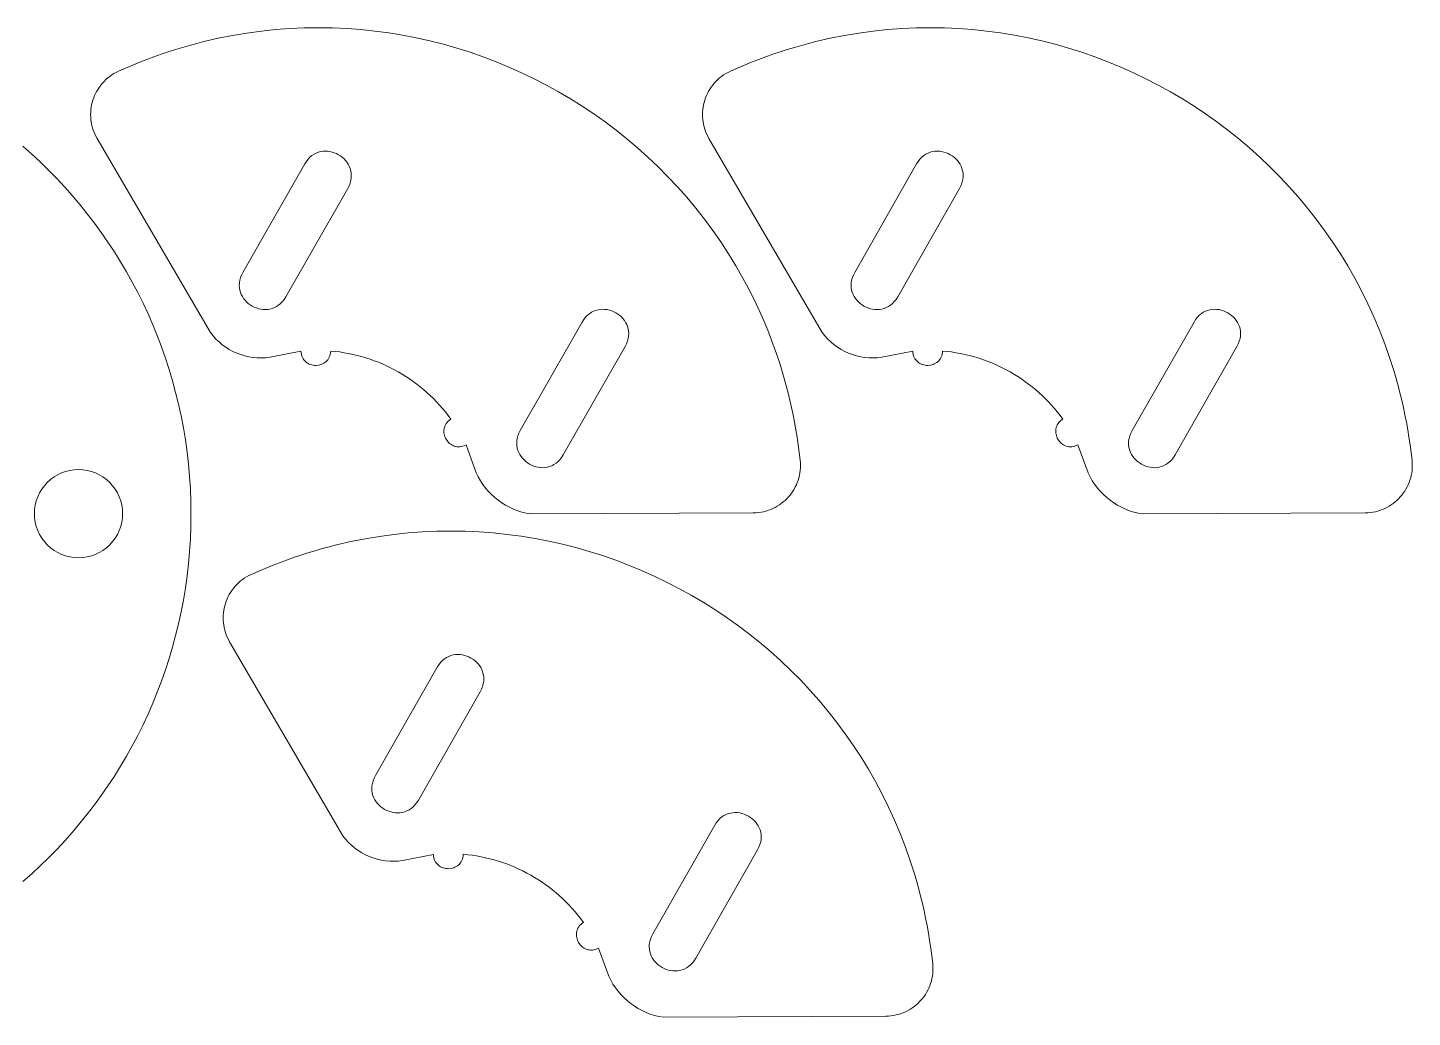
# Model space of a CAD drawing. Header units: millimetres. Extents: x -5 to 795, y -5 to 389.
# Drawn here: x 611.3 to 703.9, y 239.5 to 305.6 of the extents above; entities that cross this region are included whole.
import ezdxf

# ---------------------------------------------------------------- set-up
doc = ezdxf.new("R2010")
doc.units = ezdxf.units.MM
doc.header["$MEASUREMENT"] = 0
doc.layers.add('Cutting lines', color=5, linetype='Continuous', lineweight=0)

msp = doc.modelspace()

# ---------------------------------------------------------------- linework, layer by layer
at = {"layer": 'Cutting lines'}
for points in [[(623.559796, 285.263693), (615.987721, 298.224362), (615.903208, 298.37842), (615.828082, 298.53488), (615.762238, 298.693415), (615.705573, 298.8537), (615.657981, 299.015408), (615.61936, 299.178212), (615.589605, 299.341787), (615.568612, 299.505804), (615.556277, 299.669939), (615.552496, 299.833865), (615.557165, 299.997255), (615.570179, 300.159783), (615.591435, 300.321122), (615.620829, 300.480946), (615.658257, 300.638928), (615.703614, 300.794742), (615.756797, 300.948062), (615.817701, 301.098561), (615.886223, 301.245912), (615.962258, 301.38979), (616.045702, 301.529868), (616.136451, 301.665818), (616.234402, 301.797316), (616.339449, 301.924034), (616.45149, 302.045646), (616.57042, 302.161825), (616.696134, 302.272246), (616.82853, 302.376581), (616.967502, 302.474504), (617.112947, 302.565689), (617.264761, 302.649809), (617.422839, 302.726538), (617.893863, 302.935341), (618.365924, 303.136033), (618.838953, 303.328653), (619.312882, 303.513238), (619.787644, 303.689828), (620.263172, 303.858461), (620.739396, 304.019177), (621.216249, 304.172014), (621.693664, 304.31701), (622.171573, 304.454204), (622.649907, 304.583635), (623.128599, 304.705342), (624.086787, 304.925737), (625.045592, 305.115699), (626.004472, 305.275538), (626.962885, 305.405562), (627.920288, 305.506082), (628.876139, 305.577407), (629.829894, 305.619846), (630.781012, 305.63371), (631.728949, 305.619308), (632.673163, 305.576949), (633.613112, 305.506943), (634.548253, 305.4096), (635.478043, 305.285228), (636.401939, 305.134138), (637.3194, 304.956639), (638.229882, 304.753042), (639.132843, 304.523654), (640.027739, 304.268786), (640.91403, 303.988748), (641.791171, 303.683849), (642.658621, 303.354398), (643.515836, 303.000706), (644.362275, 302.623081), (645.197394, 302.221834), (646.020651, 301.797273), (646.831504, 301.349709), (647.629409, 300.879451), (648.413824, 300.386808), (649.184207, 299.872091), (649.940014, 299.335608), (650.680704, 298.77767), (651.405733, 298.198585), (652.11456, 297.598664), (652.806641, 296.978216), (653.481434, 296.33755), (654.138396, 295.676976), (654.776984, 294.996804), (655.396657, 294.297343), (655.996871, 293.578903), (656.577084, 292.841794), (657.136753, 292.086324), (657.675336, 291.312804), (658.192289, 290.521543), (658.687071, 289.71285), (659.159139, 288.887036), (659.60795, 288.04441), (660.032961, 287.185281), (660.43363, 286.309958), (660.809415, 285.418752), (661.159772, 284.511973), (661.48416, 283.589929), (661.636445, 283.123279), (661.782035, 282.65293), (661.92086, 282.178919), (662.052855, 281.701285), (662.177949, 281.220068), (662.296077, 280.735305), (662.407169, 280.247036), (662.511158, 279.755299), (662.607977, 279.260133), (662.697557, 278.761577), (662.779831, 278.259668), (662.85473, 277.754447), (662.922188, 277.245951), (662.982136, 276.73422), (662.996795, 276.559381), (663.001914, 276.386155), (662.99772, 276.214799), (662.984442, 276.045569), (662.962305, 275.878719), (662.931538, 275.714507), (662.892368, 275.553187), (662.845022, 275.395015), (662.789728, 275.240247), (662.726712, 275.089138), (662.656203, 274.941945), (662.578428, 274.798924), (662.493614, 274.660329), (662.401988, 274.526416), (662.303778, 274.397442), (662.199211, 274.273662), (662.088515, 274.155332), (661.971917, 274.042708), (661.849644, 273.936044), (661.721923, 273.835597), (661.588983, 273.741624), (661.45105, 273.654378), (661.308352, 273.574117), (661.161116, 273.501095), (661.00957, 273.435569), (660.85394, 273.377794), (660.694455, 273.328027), (660.531341, 273.286522), (660.364826, 273.253535), (660.195138, 273.229323), (660.022503, 273.214141), (659.847149, 273.208244), (644.971236, 273.13166), (644.674076, 273.18724), (644.383008, 273.260735), (644.098708, 273.351635), (643.821854, 273.459428), (643.553122, 273.583603), (643.29319, 273.723648), (643.042733, 273.879053), (642.802428, 274.049307), (642.572954, 274.233898), (642.354985, 274.432314), (642.149199, 274.644046), (641.956274, 274.868581), (641.776885, 275.105408), (641.611709, 275.354016), (641.461424, 275.613894), (641.326706, 275.88453), (640.64433, 277.752643), (640.539286, 277.703237), (640.435591, 277.666249), (640.333583, 277.641104), (640.233601, 277.627225), (640.135984, 277.624038), (640.041069, 277.630965), (639.949197, 277.647432), (639.860705, 277.672861), (639.775932, 277.706678), (639.695217, 277.748307), (639.618899, 277.797171), (639.547316, 277.852694), (639.480806, 277.914302), (639.419709, 277.981417), (639.315107, 278.129869), (639.272279, 278.210053), (639.236218, 278.293441), (639.207263, 278.379458), (639.185752, 278.467528), (639.172024, 278.557075), (639.166418, 278.647522), (639.169272, 278.738295), (639.180926, 278.828817), (639.201716, 278.918512), (639.231983, 279.006805), (639.272065, 279.093119), (639.322301, 279.176879), (639.383029, 279.257509), (639.454587, 279.334432), (639.537316, 279.407074), (639.631552, 279.474858), (639.452194, 279.717681), (639.266799, 279.954817), (639.075507, 280.186187), (638.878463, 280.411709), (638.675806, 280.631304), (638.46768, 280.84489), (638.254227, 281.052387), (638.035588, 281.253715), (637.811906, 281.448794), (637.583322, 281.637542), (637.34998, 281.819879), (637.11202, 281.995725), (636.869584, 282.164999), (636.622816, 282.32762), (636.371857, 282.483509), (636.116848, 282.632585), (635.857933, 282.774766), (635.595253, 282.909973), (635.32895, 283.038126), (635.059166, 283.159143), (634.786043, 283.272944), (634.509724, 283.379449), (634.230349, 283.478576), (633.948063, 283.570247), (633.663005, 283.654379), (633.37532, 283.730894), (633.085147, 283.799709), (632.792631, 283.860745), (632.497912, 283.913921), (632.201132, 283.959156), (631.902435, 283.996371), (631.601961, 284.025484), (631.592226, 283.90981), (631.572411, 283.801514), (631.543183, 283.7006), (631.505211, 283.607074), (631.459163, 283.520941), (631.405707, 283.442206), (631.34551, 283.370876), (631.279241, 283.306954), (631.207569, 283.250447), (631.13116, 283.20136), (631.050683, 283.159699), (630.966807, 283.125468), (630.880198, 283.098672), (630.791526, 283.079319), (630.610662, 283.062956), (630.519807, 283.065958), (630.42956, 283.076423), (630.340589, 283.094355), (630.253563, 283.119761), (630.16915, 283.152646), (630.088017, 283.193015), (630.010832, 283.240873), (629.938265, 283.296226), (629.870982, 283.359079), (629.809652, 283.429437), (629.754942, 283.507306), (629.707522, 283.592691), (629.668058, 283.685598), (629.63722, 283.786031), (629.615674, 283.893997), (629.60409, 284.0095), (627.546506, 283.604563), (627.259083, 283.571809), (626.972548, 283.559002), (626.687804, 283.565765), (626.405753, 283.591724), (626.127299, 283.636501), (625.853343, 283.699722), (625.584789, 283.781011), (625.322539, 283.879993), (625.067496, 283.996291), (624.820562, 284.12953), (624.582639, 284.279335), (624.354631, 284.445329), (624.13744, 284.627138), (623.931969, 284.824386), (623.73912, 285.036696)], [(664.458247, 285.263693), (656.886171, 298.224362), (656.801659, 298.37842), (656.726533, 298.53488), (656.660689, 298.693415), (656.604023, 298.8537), (656.556432, 299.015408), (656.517811, 299.178212), (656.488056, 299.341787), (656.467063, 299.505804), (656.454728, 299.669939), (656.450947, 299.833865), (656.455615, 299.997255), (656.46863, 300.159783), (656.489886, 300.321122), (656.51928, 300.480946), (656.556708, 300.638928), (656.602065, 300.794742), (656.655248, 300.948062), (656.716152, 301.098561), (656.784673, 301.245912), (656.860708, 301.38979), (656.944152, 301.529868), (657.034902, 301.665818), (657.132852, 301.797316), (657.2379, 301.924034), (657.349941, 302.045646), (657.46887, 302.161825), (657.594585, 302.272246), (657.72698, 302.376581), (657.865953, 302.474504), (658.011398, 302.565689), (658.163211, 302.649809), (658.32129, 302.726538), (658.792314, 302.935341), (659.264375, 303.136033), (659.737403, 303.328653), (660.211333, 303.513238), (660.686095, 303.689828), (661.161622, 303.858461), (661.637847, 304.019177), (662.1147, 304.172014), (662.592115, 304.31701), (663.070024, 304.454204), (663.548358, 304.583635), (664.02705, 304.705342), (664.985237, 304.925737), (665.944042, 305.115699), (666.902923, 305.275538), (667.861336, 305.405562), (668.818739, 305.506082), (669.774589, 305.577407), (670.728345, 305.619846), (671.679462, 305.63371), (672.6274, 305.619308), (673.571614, 305.576949), (674.511563, 305.506943), (675.446704, 305.4096), (676.376494, 305.285228), (677.30039, 305.134138), (678.217851, 304.956639), (679.128333, 304.753042), (680.031293, 304.523654), (680.92619, 304.268786), (681.812481, 303.988748), (682.689622, 303.683849), (683.557072, 303.354398), (684.414287, 303.000706), (685.260726, 302.623081), (686.095845, 302.221834), (686.919102, 301.797273), (687.729954, 301.349709), (688.527859, 300.879451), (689.312275, 300.386808), (690.082657, 299.872091), (690.838465, 299.335608), (691.579155, 298.77767), (692.304184, 298.198585), (693.013011, 297.598664), (693.705092, 296.978216), (694.379884, 296.33755), (695.036846, 295.676976), (695.675435, 294.996804), (696.295108, 294.297343), (696.895322, 293.578903), (697.475535, 292.841794), (698.035204, 292.086324), (698.573786, 291.312804), (699.09074, 290.521543), (699.585522, 289.71285), (700.05759, 288.887036), (700.5064, 288.04441), (700.931412, 287.185281), (701.332081, 286.309958), (701.707866, 285.418752), (702.058223, 284.511973), (702.38261, 283.589929), (702.534896, 283.123279), (702.680485, 282.65293), (702.819311, 282.178919), (702.951305, 281.701285), (703.0764, 281.220068), (703.194527, 280.735305), (703.30562, 280.247036), (703.409609, 279.755299), (703.506428, 279.260133), (703.596008, 278.761577), (703.678282, 278.259668), (703.753181, 277.754447), (703.820639, 277.245951), (703.880586, 276.73422), (703.895245, 276.559381), (703.900365, 276.386155), (703.896171, 276.214799), (703.882892, 276.045569), (703.860756, 275.878719), (703.829989, 275.714507), (703.790819, 275.553187), (703.743473, 275.395015), (703.688178, 275.240247), (703.625163, 275.089138), (703.554654, 274.941945), (703.476879, 274.798924), (703.392064, 274.660329), (703.300439, 274.526416), (703.202229, 274.397442), (703.097662, 274.273662), (702.986966, 274.155332), (702.870367, 274.042708), (702.748095, 273.936044), (702.620374, 273.835597), (702.487434, 273.741624), (702.349501, 273.654378), (702.206803, 273.574117), (702.059567, 273.501095), (701.90802, 273.435569), (701.752391, 273.377794), (701.592905, 273.328027), (701.429792, 273.286522), (701.263277, 273.253535), (701.093588, 273.229323), (700.920954, 273.214141), (700.7456, 273.208244), (685.869686, 273.13166), (685.572527, 273.18724), (685.281458, 273.260735), (684.997159, 273.351635), (684.720305, 273.459428), (684.451573, 273.583603), (684.19164, 273.723648), (683.941183, 273.879053), (683.700879, 274.049307), (683.471404, 274.233898), (683.253436, 274.432314), (683.04765, 274.644046), (682.854725, 274.868581), (682.675336, 275.105408), (682.51016, 275.354016), (682.359875, 275.613894), (682.225157, 275.88453), (681.542781, 277.752643), (681.437737, 277.703237), (681.334042, 277.666249), (681.232034, 277.641104), (681.132052, 277.627225), (681.034434, 277.624038), (680.93952, 277.630965), (680.847648, 277.647432), (680.759156, 277.672861), (680.674383, 277.706678), (680.593668, 277.748307), (680.51735, 277.797171), (680.445766, 277.852694), (680.379257, 277.914302), (680.31816, 277.981417), (680.213557, 278.129869), (680.17073, 278.210053), (680.134669, 278.293441), (680.105714, 278.379458), (680.084203, 278.467528), (680.070475, 278.557075), (680.064869, 278.647522), (680.067723, 278.738295), (680.079376, 278.828817), (680.100167, 278.918512), (680.130434, 279.006805), (680.170516, 279.093119), (680.220752, 279.176879), (680.281479, 279.257509), (680.353038, 279.334432), (680.435766, 279.407074), (680.530003, 279.474858), (680.350645, 279.717681), (680.165249, 279.954817), (679.973958, 280.186187), (679.776913, 280.411709), (679.574257, 280.631304), (679.366131, 280.84489), (679.152678, 281.052387), (678.934039, 281.253715), (678.710357, 281.448794), (678.481773, 281.637542), (678.24843, 281.819879), (678.01047, 281.995725), (677.768035, 282.164999), (677.521267, 282.32762), (677.270307, 282.483509), (677.015299, 282.632585), (676.756384, 282.774766), (676.493704, 282.909973), (676.2274, 283.038126), (675.957616, 283.159143), (675.684494, 283.272944), (675.408174, 283.379449), (675.1288, 283.478576), (674.846513, 283.570247), (674.561456, 283.654379), (674.27377, 283.730894), (673.983598, 283.799709), (673.691081, 283.860745), (673.396362, 283.913921), (673.099583, 283.959156), (672.800885, 283.996371), (672.500411, 284.025484), (672.490677, 283.90981), (672.470861, 283.801514), (672.441634, 283.7006), (672.403662, 283.607074), (672.357614, 283.520941), (672.304157, 283.442206), (672.243961, 283.370876), (672.177692, 283.306954), (672.106019, 283.250447), (672.029611, 283.20136), (671.949134, 283.159699), (671.865257, 283.125468), (671.778649, 283.098672), (671.689977, 283.079319), (671.509113, 283.062956), (671.418257, 283.065958), (671.32801, 283.076423), (671.23904, 283.094355), (671.152014, 283.119761), (671.0676, 283.152646), (670.986467, 283.193015), (670.909283, 283.240873), (670.836715, 283.296226), (670.769432, 283.359079), (670.708102, 283.429437), (670.653393, 283.507306), (670.605973, 283.592691), (670.566509, 283.685598), (670.535671, 283.786031), (670.514125, 283.893997), (670.502541, 284.0095), (668.444957, 283.604563), (668.157533, 283.571809), (667.870998, 283.559002), (667.586254, 283.565765), (667.304204, 283.591724), (667.02575, 283.636501), (666.751794, 283.699722), (666.48324, 283.781011), (666.22099, 283.879993), (665.965947, 283.996291), (665.719012, 284.12953), (665.48109, 284.279335), (665.253082, 284.445329), (665.035891, 284.627138), (664.83042, 284.824386), (664.637571, 285.036696)], [(625.732384, 289.283068), (629.866757, 296.529916), (629.974052, 296.698871), (630.09071, 296.847634), (630.21568, 296.976806), (630.347913, 297.086985), (630.486358, 297.178771), (630.629965, 297.252762), (630.777683, 297.309558), (630.928463, 297.349759), (631.081253, 297.373962), (631.235004, 297.382768), (631.388665, 297.376776), (631.541187, 297.356584), (631.691518, 297.322792), (631.838608, 297.276), (631.981408, 297.216806), (632.118866, 297.14581), (632.249933, 297.063611), (632.373558, 296.970808), (632.488691, 296.868), (632.594282, 296.755786), (632.68928, 296.634767), (632.772635, 296.50554), (632.843297, 296.368705), (632.900215, 296.224861), (632.94234, 296.074608), (632.96862, 295.918545), (632.978006, 295.75727), (632.969448, 295.591383), (632.941894, 295.421484), (632.894295, 295.248171), (632.825601, 295.072044), (632.73476, 294.893701), (628.600387, 287.646853), (628.493092, 287.477898), (628.376434, 287.329135), (628.251464, 287.199963), (628.119231, 287.089784), (627.980786, 286.997998), (627.837179, 286.924007), (627.689461, 286.867211), (627.538681, 286.82701), (627.385891, 286.802807), (627.23214, 286.794001), (627.078479, 286.799994), (626.925957, 286.820185), (626.775626, 286.853977), (626.628536, 286.900769), (626.485736, 286.959963), (626.348278, 287.030959), (626.217211, 287.113158), (626.093586, 287.205961), (625.978453, 287.308769), (625.872862, 287.420983), (625.777864, 287.542002), (625.694509, 287.671229), (625.623847, 287.808064), (625.566929, 287.951908), (625.524804, 288.102161), (625.498524, 288.258225), (625.489138, 288.419499), (625.497696, 288.585386), (625.52525, 288.755285), (625.572849, 288.928598), (625.641543, 289.104725)], [(666.630834, 289.283068), (670.765208, 296.529916), (670.872503, 296.698871), (670.989161, 296.847634), (671.114131, 296.976806), (671.246364, 297.086985), (671.384809, 297.178771), (671.528416, 297.252762), (671.676134, 297.309558), (671.826914, 297.349759), (671.979704, 297.373962), (672.133455, 297.382768), (672.287116, 297.376776), (672.439637, 297.356584), (672.589968, 297.322792), (672.737059, 297.276), (672.879858, 297.216806), (673.017317, 297.14581), (673.148383, 297.063611), (673.272009, 296.970808), (673.387142, 296.868), (673.492732, 296.755786), (673.58773, 296.634767), (673.671086, 296.50554), (673.741748, 296.368705), (673.798666, 296.224861), (673.840791, 296.074608), (673.867071, 295.918545), (673.876457, 295.75727), (673.867898, 295.591383), (673.840345, 295.421484), (673.792746, 295.248171), (673.724051, 295.072044), (673.633211, 294.893701), (669.498838, 287.646853), (669.391543, 287.477898), (669.274885, 287.329135), (669.149914, 287.199963), (669.017681, 287.089784), (668.879236, 286.997998), (668.73563, 286.924007), (668.587911, 286.867211), (668.437132, 286.82701), (668.284341, 286.802807), (668.130591, 286.794001), (667.976929, 286.799994), (667.824408, 286.820185), (667.674077, 286.853977), (667.526987, 286.900769), (667.384187, 286.959963), (667.246729, 287.030959), (667.115662, 287.113158), (666.992037, 287.205961), (666.876904, 287.308769), (666.771313, 287.420983), (666.676315, 287.542002), (666.59296, 287.671229), (666.522298, 287.808064), (666.465379, 287.951908), (666.423255, 288.102161), (666.396974, 288.258225), (666.387588, 288.419499), (666.396147, 288.585386), (666.4237, 288.755285), (666.471299, 288.928598), (666.539994, 289.104725)], [(644.275235, 278.715743), (648.409608, 285.962591), (648.516903, 286.131546), (648.633561, 286.28031), (648.758531, 286.409482), (648.890764, 286.519661), (649.029209, 286.611447), (649.172816, 286.685438), (649.320534, 286.742234), (649.471314, 286.782434), (649.624104, 286.806638), (649.777855, 286.815444), (649.931516, 286.809451), (650.084038, 286.78926), (650.234369, 286.755468), (650.381459, 286.708676), (650.524259, 286.649482), (650.661717, 286.578486), (650.792784, 286.496287), (650.916409, 286.403484), (651.031542, 286.300676), (651.137133, 286.188462), (651.232131, 286.067442), (651.315486, 285.938215), (651.386148, 285.80138), (651.443066, 285.657537), (651.485191, 285.507284), (651.511471, 285.35122), (651.520858, 285.189945), (651.512299, 285.024059), (651.484745, 284.85416), (651.437146, 284.680847), (651.368452, 284.504719), (651.277612, 284.326377), (647.143238, 277.079529), (647.035943, 276.910574), (646.919285, 276.76181), (646.794315, 276.632638), (646.662082, 276.522459), (646.523637, 276.430674), (646.38003, 276.356682), (646.232312, 276.299886), (646.081532, 276.259686), (645.928742, 276.235483), (645.774991, 276.226677), (645.62133, 276.232669), (645.468808, 276.252861), (645.318477, 276.286652), (645.171387, 276.333444), (645.028588, 276.392638), (644.891129, 276.463634), (644.760062, 276.545834), (644.636437, 276.638637), (644.521304, 276.741445), (644.415713, 276.853658), (644.320715, 276.974678), (644.23736, 277.103905), (644.166698, 277.24074), (644.10978, 277.384583), (644.067655, 277.534837), (644.041375, 277.6909), (644.031989, 277.852175), (644.040547, 278.018061), (644.068101, 278.187961), (644.1157, 278.361274), (644.184394, 278.537401)], [(685.173685, 278.715743), (689.308059, 285.962591), (689.415354, 286.131546), (689.532012, 286.28031), (689.656982, 286.409482), (689.789215, 286.519661), (689.92766, 286.611447), (690.071267, 286.685438), (690.218985, 286.742234), (690.369765, 286.782434), (690.522555, 286.806638), (690.676306, 286.815444), (690.829967, 286.809451), (690.982488, 286.78926), (691.132819, 286.755468), (691.27991, 286.708676), (691.422709, 286.649482), (691.560168, 286.578486), (691.691235, 286.496287), (691.81486, 286.403484), (691.929993, 286.300676), (692.035583, 286.188462), (692.130582, 286.067442), (692.213937, 285.938215), (692.284599, 285.80138), (692.341517, 285.657537), (692.383642, 285.507284), (692.409922, 285.35122), (692.419308, 285.189945), (692.41075, 285.024059), (692.383196, 284.85416), (692.335597, 284.680847), (692.266903, 284.504719), (692.176062, 284.326377), (688.041689, 277.079529), (687.934394, 276.910574), (687.817736, 276.76181), (687.692765, 276.632638), (687.560532, 276.522459), (687.422087, 276.430674), (687.278481, 276.356682), (687.130762, 276.299886), (686.979983, 276.259686), (686.827193, 276.235483), (686.673442, 276.226677), (686.51978, 276.232669), (686.367259, 276.252861), (686.216928, 276.286652), (686.069838, 276.333444), (685.927038, 276.392638), (685.78958, 276.463634), (685.658513, 276.545834), (685.534888, 276.638637), (685.419755, 276.741445), (685.314164, 276.853658), (685.219166, 276.974678), (685.135811, 277.103905), (685.065149, 277.24074), (685.00823, 277.384583), (684.966106, 277.534837), (684.939825, 277.6909), (684.930439, 277.852175), (684.938998, 278.018061), (684.966552, 278.187961), (685.01415, 278.361274), (685.082845, 278.537401)], [(632.417408, 251.624969), (624.845332, 264.585638), (624.760819, 264.739695), (624.685693, 264.896155), (624.619849, 265.05469), (624.563184, 265.214975), (624.515593, 265.376683), (624.476971, 265.539488), (624.447216, 265.703062), (624.426223, 265.86708), (624.413888, 266.031215), (624.410107, 266.19514), (624.414776, 266.35853), (624.42779, 266.521058), (624.449047, 266.682397), (624.478441, 266.842221), (624.515868, 267.000203), (624.561226, 267.156017), (624.614408, 267.309337), (624.675312, 267.459836), (624.743834, 267.607188), (624.819869, 267.751065), (624.903313, 267.891143), (624.994062, 268.027094), (625.092013, 268.158591), (625.197061, 268.285309), (625.309101, 268.406921), (625.428031, 268.523101), (625.553746, 268.633521), (625.686141, 268.737856), (625.825113, 268.835779), (625.970558, 268.926964), (626.122372, 269.011084), (626.28045, 269.087813), (626.751475, 269.296617), (627.223535, 269.497309), (627.696564, 269.689928), (628.170494, 269.874513), (628.645256, 270.051103), (629.120783, 270.219737), (629.597007, 270.380452), (630.073861, 270.533289), (630.551276, 270.678285), (631.029184, 270.815479), (631.507518, 270.94491), (631.986211, 271.066617), (632.944398, 271.287012), (633.903203, 271.476974), (634.862083, 271.636813), (635.820496, 271.766837), (636.777899, 271.867357), (637.73375, 271.938682), (638.687505, 271.981122), (639.638623, 271.994986), (640.58656, 271.980583), (641.530775, 271.938224), (642.470724, 271.868218), (643.405864, 271.770875), (644.335654, 271.646503), (645.259551, 271.495413), (646.177011, 271.317915), (647.087493, 271.114317), (647.990454, 270.884929), (648.885351, 270.630062), (649.771641, 270.350023), (650.648782, 270.045124), (651.516232, 269.715674), (652.373448, 269.361981), (653.219886, 268.984356), (654.055006, 268.583109), (654.878263, 268.158548), (655.689115, 267.710984), (656.48702, 267.240726), (657.271435, 266.748084), (658.041818, 266.233366), (658.797625, 265.696883), (659.538315, 265.138945), (660.263345, 264.55986), (660.972171, 263.959939), (661.664252, 263.339491), (662.339045, 262.698825), (662.996007, 262.038251), (663.634596, 261.358079), (664.254268, 260.658619), (664.854482, 259.940179), (665.434695, 259.203069), (665.994364, 258.447599), (666.532947, 257.674079), (667.049901, 256.882818), (667.544682, 256.074126), (668.01675, 255.248311), (668.465561, 254.405685), (668.890572, 253.546556), (669.291242, 252.671234), (669.667026, 251.780028), (670.017384, 250.873248), (670.341771, 249.951204), (670.494057, 249.484554), (670.639646, 249.014205), (670.778472, 248.540194), (670.910466, 248.062561), (671.03556, 247.581343), (671.153688, 247.096581), (671.26478, 246.608311), (671.36877, 246.116575), (671.465588, 245.621408), (671.555168, 245.122852), (671.637442, 244.620944), (671.712342, 244.115722), (671.779799, 243.607227), (671.839747, 243.095495), (671.854406, 242.920656), (671.859525, 242.74743), (671.855332, 242.576075), (671.842053, 242.406844), (671.819916, 242.239995), (671.789149, 242.075782), (671.749979, 241.914462), (671.702633, 241.75629), (671.647339, 241.601522), (671.584324, 241.450414), (671.513815, 241.303221), (671.436039, 241.160199), (671.351225, 241.021604), (671.259599, 240.887692), (671.161389, 240.758718), (671.056823, 240.634938), (670.946126, 240.516608), (670.829528, 240.403983), (670.707255, 240.297319), (670.579535, 240.196873), (670.446594, 240.102899), (670.308662, 240.015653), (670.165963, 239.935392), (670.018727, 239.86237), (669.867181, 239.796844), (669.711551, 239.73907), (669.552066, 239.689302), (669.388952, 239.647797), (669.222437, 239.61481), (669.052749, 239.590598), (668.880114, 239.575416), (668.704761, 239.569519), (653.828847, 239.492936), (653.531687, 239.548515), (653.240619, 239.62201), (652.95632, 239.71291), (652.679466, 239.820703), (652.410734, 239.944878), (652.150801, 240.084923), (651.900344, 240.240329), (651.66004, 240.410582), (651.430565, 240.595173), (651.212596, 240.79359), (651.006811, 241.005321), (650.813885, 241.229856), (650.634496, 241.466683), (650.469321, 241.715291), (650.319035, 241.975169), (650.184317, 242.245805), (649.501941, 244.113918), (649.396897, 244.064512), (649.293202, 244.027524), (649.191194, 244.002379), (649.091212, 243.988501), (648.993595, 243.985313), (648.898681, 243.99224), (648.806808, 244.008707), (648.718316, 244.034137), (648.633544, 244.067954), (648.552829, 244.109582), (648.47651, 244.158446), (648.404927, 244.21397), (648.338417, 244.275577), (648.27732, 244.342693), (648.172718, 244.491144), (648.12989, 244.571328), (648.093829, 244.654717), (648.064874, 244.740734), (648.043363, 244.828804), (648.029636, 244.91835), (648.024029, 245.008798), (648.026884, 245.09957), (648.038537, 245.190092), (648.059328, 245.279787), (648.089595, 245.36808), (648.129677, 245.454394), (648.179912, 245.538154), (648.24064, 245.618784), (648.312199, 245.695707), (648.394927, 245.768349), (648.489163, 245.836133), (648.309805, 246.078956), (648.12441, 246.316092), (647.933119, 246.547462), (647.736074, 246.772984), (647.533417, 246.992579), (647.325292, 247.206165), (647.111838, 247.413663), (646.893199, 247.614991), (646.669517, 247.810069), (646.440934, 247.998817), (646.207591, 248.181154), (645.969631, 248.357), (645.727196, 248.526274), (645.480427, 248.688896), (645.229468, 248.844784), (644.97446, 248.99386), (644.715544, 249.136041), (644.452864, 249.271249), (644.186561, 249.399401), (643.916777, 249.520418), (643.643654, 249.634219), (643.367335, 249.740724), (643.087961, 249.839852), (642.805674, 249.931522), (642.520617, 250.015655), (642.232931, 250.092169), (641.942759, 250.160984), (641.650242, 250.22202), (641.355523, 250.275196), (641.058744, 250.320432), (640.760046, 250.357646), (640.459572, 250.386759), (640.449837, 250.271086), (640.430022, 250.162789), (640.400794, 250.061875), (640.362822, 249.968349), (640.316774, 249.882216), (640.263318, 249.803482), (640.203121, 249.732151), (640.136853, 249.66823), (640.06518, 249.611723), (639.988771, 249.562636), (639.908294, 249.520974), (639.824418, 249.486743), (639.737809, 249.459948), (639.649137, 249.440594), (639.468273, 249.424231), (639.377418, 249.427233), (639.287171, 249.437698), (639.1982, 249.455631), (639.111174, 249.481037), (639.026761, 249.513921), (638.945628, 249.55429), (638.868444, 249.602148), (638.795876, 249.657501), (638.728593, 249.720354), (638.667263, 249.790712), (638.612554, 249.868581), (638.565133, 249.953967), (638.52567, 250.046873), (638.494831, 250.147307), (638.473286, 250.255272), (638.461701, 250.370775), (636.404118, 249.965838), (636.116694, 249.933085), (635.830159, 249.920277), (635.545415, 249.927041), (635.263364, 249.952999), (634.98491, 249.997776), (634.710955, 250.060997), (634.442401, 250.142286), (634.180151, 250.241268), (633.925107, 250.357566), (633.678173, 250.490805), (633.440251, 250.64061), (633.212243, 250.806605), (632.995052, 250.988413), (632.789581, 251.185661), (632.596732, 251.397971)], [(634.589995, 255.644343), (638.724368, 262.891191), (638.831663, 263.060146), (638.948321, 263.20891), (639.073292, 263.338082), (639.205525, 263.448261), (639.34397, 263.540046), (639.487576, 263.614038), (639.635295, 263.670834), (639.786074, 263.711034), (639.938864, 263.735237), (640.092615, 263.744043), (640.246277, 263.738051), (640.398798, 263.717859), (640.549129, 263.684068), (640.696219, 263.637276), (640.839019, 263.578082), (640.976477, 263.507086), (641.107544, 263.424886), (641.231169, 263.332083), (641.346302, 263.229275), (641.451893, 263.117062), (641.546891, 262.996042), (641.630246, 262.866815), (641.700908, 262.72998), (641.757827, 262.586136), (641.799951, 262.435883), (641.826232, 262.27982), (641.835618, 262.118545), (641.827059, 261.952659), (641.799505, 261.782759), (641.751907, 261.609446), (641.683212, 261.433319), (641.592372, 261.254977), (637.457998, 254.008129), (637.350703, 253.839174), (637.234045, 253.69041), (637.109075, 253.561238), (636.976842, 253.451059), (636.838397, 253.359273), (636.69479, 253.285282), (636.547072, 253.228486), (636.396292, 253.188286), (636.243502, 253.164082), (636.089751, 253.155276), (635.93609, 253.161269), (635.783569, 253.18146), (635.633238, 253.215252), (635.486147, 253.262044), (635.343348, 253.321238), (635.205889, 253.392234), (635.074822, 253.474433), (634.951197, 253.567236), (634.836064, 253.670044), (634.730474, 253.782258), (634.635475, 253.903278), (634.55212, 254.032505), (634.481458, 254.169339), (634.42454, 254.313183), (634.382415, 254.463436), (634.356135, 254.6195), (634.346749, 254.780774), (634.355307, 254.946661), (634.382861, 255.11656), (634.43046, 255.289873), (634.499154, 255.466001)], [(653.132846, 245.077019), (657.267219, 252.323867), (657.374514, 252.492822), (657.491172, 252.641585), (657.616143, 252.770757), (657.748376, 252.880936), (657.886821, 252.972722), (658.030428, 253.046713), (658.178146, 253.103509), (658.328925, 253.14371), (658.481716, 253.167913), (658.635467, 253.176719), (658.789128, 253.170726), (658.941649, 253.150535), (659.09198, 253.116743), (659.23907, 253.069951), (659.38187, 253.010757), (659.519328, 252.939761), (659.650395, 252.857562), (659.77402, 252.764759), (659.889153, 252.661951), (659.994744, 252.549737), (660.089742, 252.428718), (660.173097, 252.299491), (660.243759, 252.162656), (660.300678, 252.018812), (660.342802, 251.868559), (660.369083, 251.712495), (660.378469, 251.551221), (660.36991, 251.385334), (660.342357, 251.215435), (660.294758, 251.042122), (660.226063, 250.865995), (660.135223, 250.687652), (656.000849, 243.440804), (655.893554, 243.271849), (655.776897, 243.123085), (655.651926, 242.993914), (655.519693, 242.883734), (655.381248, 242.791949), (655.237641, 242.717958), (655.089923, 242.661162), (654.939143, 242.620961), (654.786353, 242.596758), (654.632602, 242.587952), (654.478941, 242.593944), (654.32642, 242.614136), (654.176089, 242.647927), (654.028998, 242.69472), (653.886199, 242.753914), (653.74874, 242.82491), (653.617674, 242.907109), (653.494048, 242.999912), (653.378915, 243.10272), (653.273325, 243.214933), (653.178327, 243.335953), (653.094971, 243.46518), (653.024309, 243.602015), (652.967391, 243.745859), (652.925266, 243.896112), (652.898986, 244.052175), (652.8896, 244.21345), (652.898159, 244.379337), (652.925712, 244.549236), (652.973311, 244.722549), (653.042006, 244.898676)]]:
    msp.add_lwpolyline(points, close=True, dxfattribs=at)
msp.add_lwpolyline([(611.028071, 248.55892), (611.611505, 249.076621), (612.182302, 249.60798), (612.740209, 250.15274), (613.284969, 250.710647), (613.816328, 251.281444), (614.334029, 251.864878), (614.837819, 252.460692), (615.32744, 253.068632), (615.80264, 253.688442), (616.263161, 254.319867), (616.708749, 254.962651), (617.139149, 255.61654), (617.554104, 256.281278), (617.953361, 256.95661), (618.336664, 257.642281), (618.703757, 258.338034), (619.054386, 259.043616), (619.388294, 259.758771), (619.705227, 260.483244), (620.00493, 261.216778), (620.287147, 261.95912), (620.551623, 262.710014), (620.798103, 263.469205), (621.026331, 264.236436), (621.236053, 265.011454), (621.427012, 265.794003), (621.598954, 266.583827), (621.751624, 267.380671), (621.884765, 268.184281), (621.998124, 268.9944), (622.091445, 269.810774), (622.164472, 270.633147), (622.21695, 271.461265), (622.248624, 272.294871), (622.259239, 273.13371), (622.248624, 273.97255), (622.21695, 274.806156), (622.164472, 275.634273), (622.091445, 276.456647), (621.998124, 277.273021), (621.884765, 278.08314), (621.751624, 278.886749), (621.598954, 279.683594), (621.427012, 280.473418), (621.236053, 281.255967), (621.026331, 282.030985), (620.798103, 282.798216), (620.551623, 283.557407), (620.287147, 284.3083), (620.00493, 285.050642), (619.705227, 285.784177), (619.388294, 286.50865), (619.054386, 287.223804), (618.703757, 287.929386), (618.336664, 288.62514), (617.953361, 289.310811), (617.554104, 289.986143), (617.139149, 290.650881), (616.708749, 291.304769), (616.263161, 291.947554), (615.80264, 292.578979), (615.32744, 293.198789), (614.837819, 293.806728), (614.334029, 294.402543), (613.816328, 294.985976), (613.284969, 295.556774), (612.740209, 296.114681), (612.182302, 296.659441), (611.611505, 297.190799), (611.028071, 297.708501)], dxfattribs=at)
msp.add_lwpolyline([(614.7411, 276.102818, 0.414214), (611.7911, 273.152818, 0.414214), (614.7411, 270.202818, 0.414214), (617.6911, 273.152818, 0.414214)], format="xyb", close=True, dxfattribs=at)

doc.saveas('drawing.dxf')
